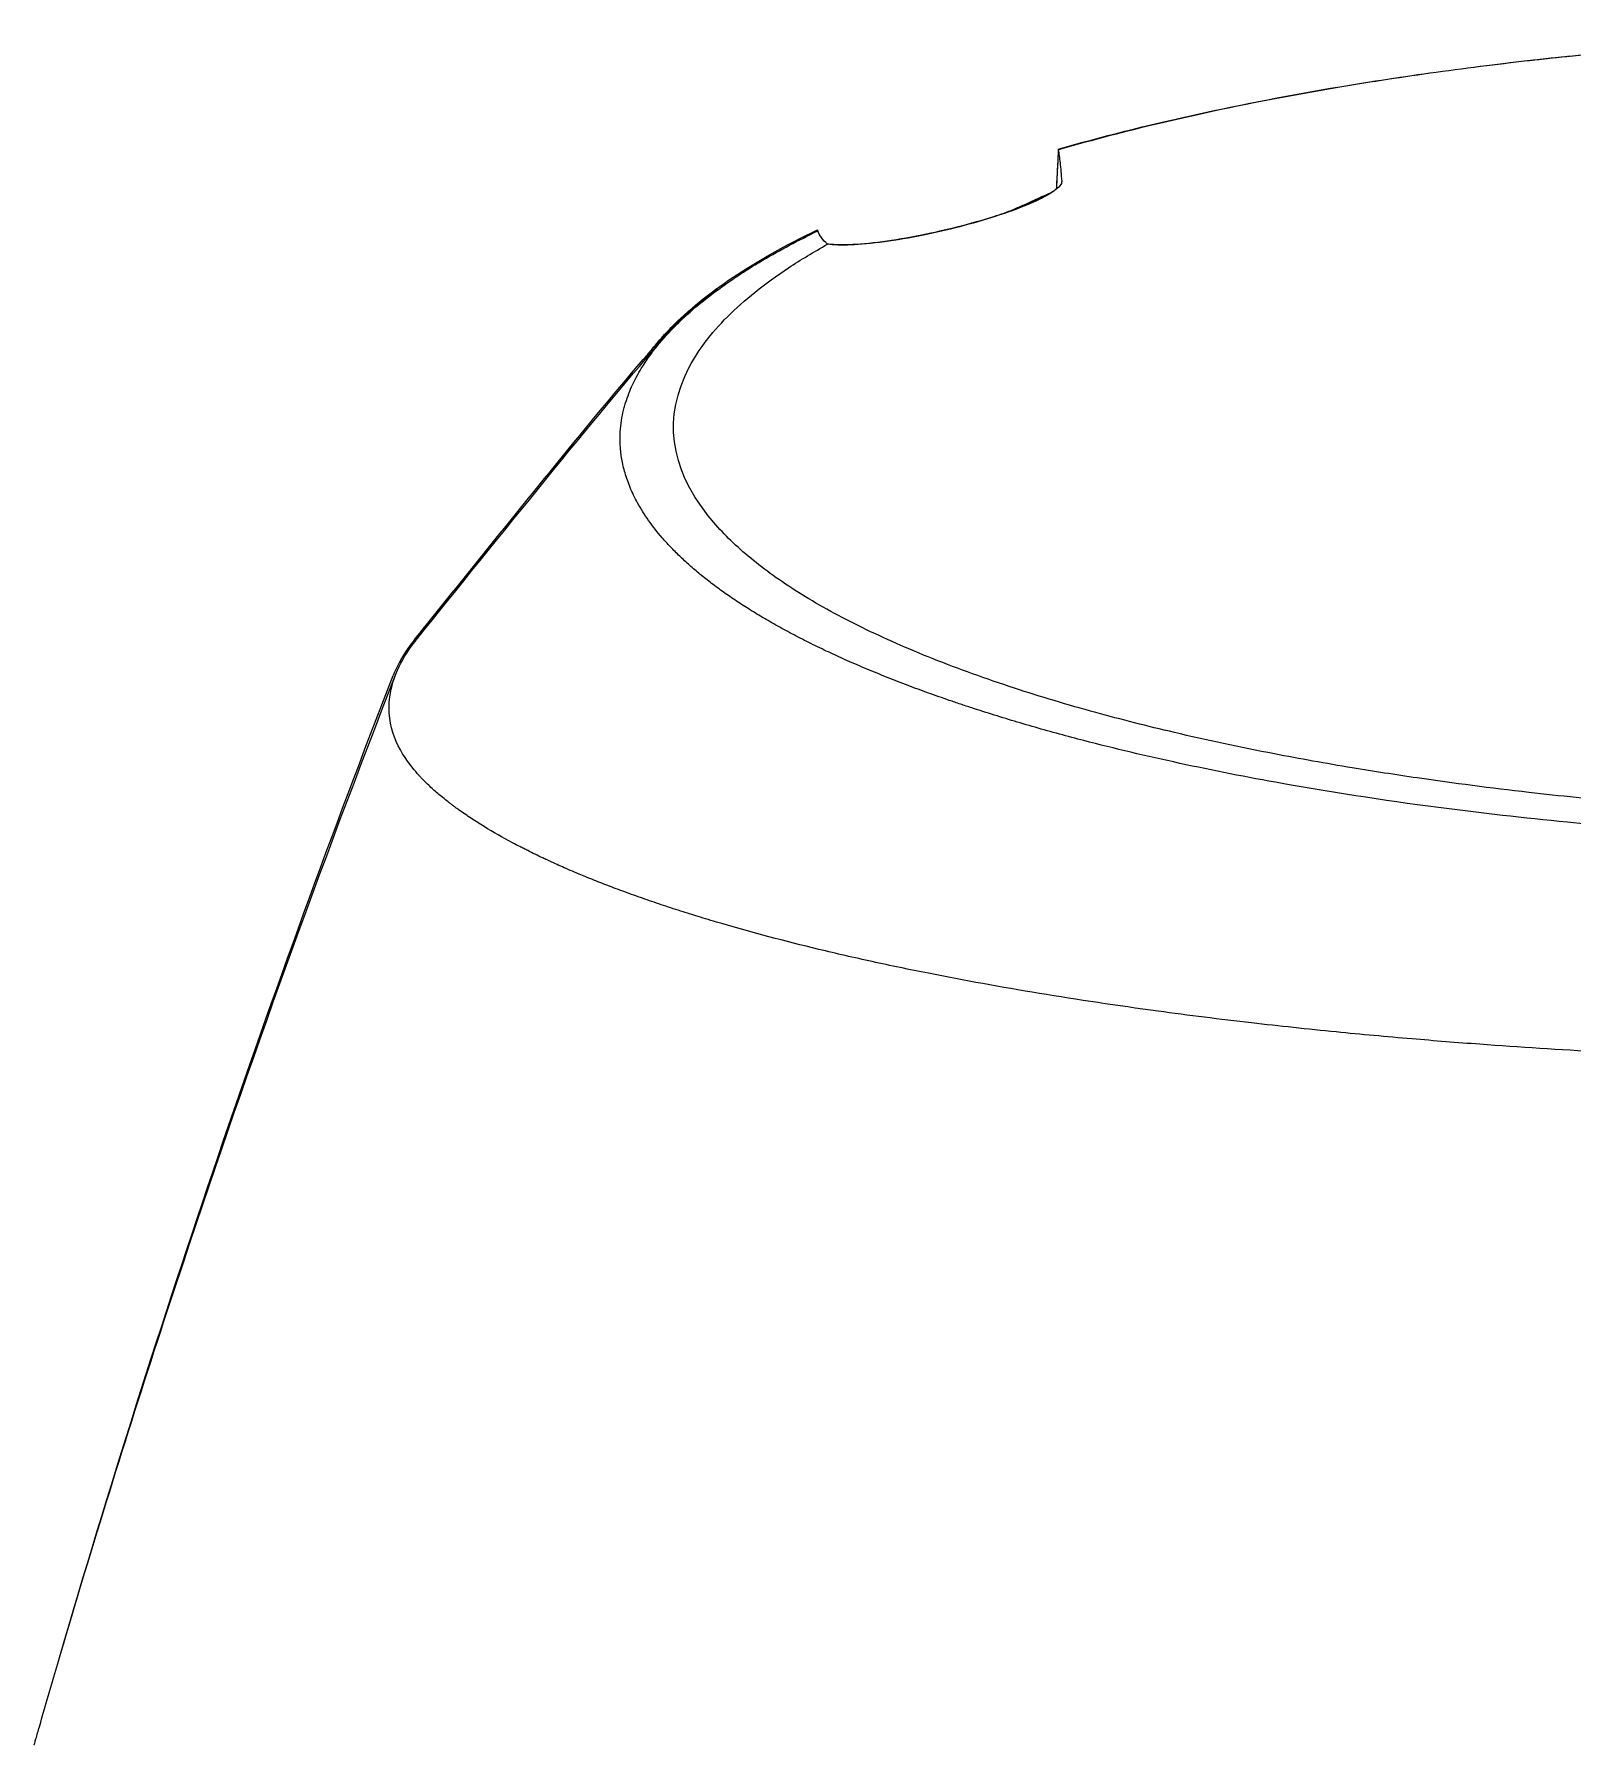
# Model space of a CAD drawing. Header units: millimetres. Extents: x 0 to 4378, y 0 to 2376.
# Drawn here: x 719 to 765.2, y 402.4 to 453.9 of the extents above; entities that cross this region are included whole.
import ezdxf

# ---------------------------------------------------------------- set-up
doc = ezdxf.new("R2010")
doc.units = ezdxf.units.MM
doc.header["$LTSCALE"] = 0.2

# ---------------------------------------------------------------- blocks, each defined once
blk = doc.blocks.new('A$C1c3fed7d')
for p, q in [((-27.344, 213.883), (-27.344, 213.906)), ((-42.535, 205.413), (-42.535, 205.414))]:
    blk.add_line(p, q)
for points in [[(-12.045, 217.675), (-8.119, 218.073), (-4.041, 218.333), (0, 218.331)], [(-34.694, 212.447), (-34.691, 212.436), (-34.688, 212.426), (-34.684, 212.415)], [(-39.657, 208.873), (-39.597, 208.943), (-39.537, 209.014), (-39.478, 209.084)], [(-42.535, 205.414), (-41.613, 206.546), (-40.701, 207.654), (-39.759, 208.745)], [(-39.657, 208.873), (-39.657, 208.872), (-39.658, 208.872), (-39.658, 208.871)], [(-46.414, 200.611), (-45.119, 202.223), (-43.83, 203.823), (-42.535, 205.413)], [(-46.81, 200.119), (-46.678, 200.283), (-46.546, 200.447), (-46.414, 200.611)], [(-57.492, 169.491), (-54.523, 179.662), (-51.09, 189.653), (-47.456, 199.036)]]:
    blk.add_open_spline(points, degree=3)
for points, knots in [([(-27.446, 214.875), (-26.147, 215.247), (-24.774, 215.593), (-21.938, 216.218), (-20.479, 216.5), (-18.026, 216.911), (-17.061, 217.058), (-15.577, 217.263), (-15.069, 217.33), (-14.097, 217.45), (-13.629, 217.505), (-12.267, 217.656), (-11.362, 217.746), (-9.966, 217.869), (-9.477, 217.909), (-8.987, 217.946)], [0.000001, 0.000001, 0.000001, 0.000001, 0.526911, 0.526911, 1.040053, 1.040053, 1.36277, 1.36277, 1.527774, 1.527774, 1.678311, 1.678311, 1.964147, 1.964147, 2.116837, 2.116837, 2.116837, 2.116837]), ([(-11.97, 217.675), (-12.841, 217.587), (-13.704, 217.49), (-15.066, 217.32), (-15.576, 217.253), (-17.065, 217.047), (-18.031, 216.899), (-20.485, 216.485), (-21.943, 216.202), (-24.779, 215.573), (-26.15, 215.227), (-27.446, 214.854)], [4.291702, 4.291702, 4.291702, 4.291702, 4.575177, 4.575177, 4.745351, 4.745351, 5.076735, 5.076735, 5.603058, 5.603058, 6.143683, 6.143683, 6.143683, 6.143683]), ([(-27.446, 214.875), (-27.457, 214.674), (-27.467, 214.472), (-27.488, 214.069), (-27.498, 213.868), (-27.508, 213.666)], [0.000001, 0.000001, 0.000001, 0.000001, 0.2015129, 0.2015129, 0.3981419, 0.3981419, 0.3981419, 0.3981419]), ([(-27.446, 214.854), (-27.456, 214.651), (-27.467, 214.446), (-27.488, 214.05), (-27.497, 213.859), (-27.507, 213.667)], [-0.4140682, -0.4140682, -0.4140682, -0.4140682, -0.2070417, -0.2070417, -0.0177682, -0.0177682, -0.0177682, -0.0177682]), ([(-27.446, 214.854), (-27.428, 214.747), (-27.411, 214.617), (-27.377, 214.302), (-27.36, 214.118), (-27.344, 213.906)], [0.000001, 0.000001, 0.000001, 0.000001, 0.4635259, 0.4635259, 0.9270517, 0.9270517, 0.9270517, 0.9270517]), ([(-27.344, 213.906), (-27.341, 213.867), (-27.359, 213.822), (-27.438, 213.724), (-27.495, 213.673), (-27.677, 213.542), (-27.818, 213.46), (-28.158, 213.293), (-28.346, 213.211), (-28.796, 213.034), (-29.058, 212.941), (-29.683, 212.739), (-30.043, 212.636), (-30.782, 212.445), (-31.147, 212.362), (-31.926, 212.203), (-32.324, 212.136), (-33.066, 212.035), (-33.404, 212.004), (-33.982, 211.979), (-34.218, 211.987), (-34.388, 212.014)], [-1.145302, -1.145302, -1.145302, -1.145302, -1.059492, -1.059492, -0.980714, -0.980714, -0.876445, -0.876445, -0.78525, -0.78525, -0.687795, -0.687795, -0.572652, -0.572652, -0.457465, -0.457465, -0.31641, -0.31641, -0.162715, -0.162715, -0.000001, -0.000001, -0.000001, -0.000001]), ([(-27.721, 213.536), (-27.671, 213.566), (-27.626, 213.595), (-27.557, 213.643), (-27.531, 213.663), (-27.507, 213.682)], [-0.20674601, -0.20674601, -0.20674601, -0.20674601, -0.16836589, -0.16836589, -0.14006783, -0.14006783, -0.14006783, -0.14006783]), ([(-27.638, 213.573), (-27.912, 213.452), (-28.192, 213.327), (-28.588, 213.147), (-28.694, 213.099), (-28.85, 213.027), (-28.9, 213.004), (-28.95, 212.981)], [0.0108947, 0.0108947, 0.0108947, 0.0108947, 0.1064133, 0.1064133, 0.1385866, 0.1385866, 0.1536683, 0.1536683, 0.1536683, 0.1536683]), ([(-28.768, 213.047), (-28.668, 213.093), (-28.568, 213.139), (-28.31, 213.256), (-28.15, 213.329), (-27.915, 213.434), (-27.839, 213.468), (-27.751, 213.506), (-27.739, 213.512), (-27.728, 213.517)], [0.2007508, 0.2007508, 0.2007508, 0.2007508, 0.20810007, 0.20810007, 0.21975647, 0.21975647, 0.22528495, 0.22528495, 0.22614504, 0.22614504, 0.22614504, 0.22614504]), ([(-34.415, 212.037), (-34.252, 212.008), (-34.022, 211.998), (-33.454, 212.018), (-33.12, 212.047), (-32.379, 212.145), (-31.98, 212.211), (-31.199, 212.367), (-30.832, 212.45), (-30.089, 212.639), (-29.725, 212.743), (-29.172, 212.919), (-28.974, 212.987), (-28.791, 213.054)], [-1.1492495, -1.1492495, -1.1492495, -1.1492495, -0.9869842, -0.9869842, -0.8327797, -0.8327797, -0.6907692, -0.6907692, -0.5752882, -0.5752882, -0.4600892, -0.4600892, -0.3891423, -0.3891423, -0.3891423, -0.3891423]), ([(-39.478, 209.084), (-39.358, 209.225), (-39.231, 209.364), (-38.081, 210.538), (-36.602, 211.532), (-34.694, 212.447)], [-1.228501, -1.228501, -1.228501, -1.228501, -1.083067, -1.083067, -0.000001, -0.000001, -0.000001, -0.000001]), ([(-36.324, 211.54), (-36.071, 211.689), (-35.808, 211.837), (-35.261, 212.129), (-34.977, 212.273), (-34.683, 212.416)], [0.000026, 0.000026, 0.000026, 0.000026, 0.1679092, 0.1679092, 0.336286, 0.336286, 0.336286, 0.336286]), ([(-34.7, 212.408), (-34.7, 212.409), (-34.7, 212.411), (-34.698, 212.424), (-34.696, 212.436), (-34.694, 212.447)], [-0.01609507, -0.01609507, -0.01609507, -0.01609507, -0.01433714, -0.01433714, -0.000001, -0.000001, -0.000001, -0.000001]), ([(-34.388, 212.014), (-34.463, 212.077), (-34.525, 212.143), (-34.624, 212.279), (-34.661, 212.347), (-34.683, 212.416)], [-0.1192454, -0.1192454, -0.1192454, -0.1192454, -0.0596227, -0.0596227, 0, 0, 0, 0]), ([(0.102, 194.741), (0.073, 194.741), (0.05, 194.741), (-0.001, 194.741), (-0.027, 194.741), (-0.104, 194.742), (-0.156, 194.742), (-0.311, 194.742), (-0.414, 194.742), (-0.728, 194.744), (-0.937, 194.746), (-1.592, 194.754), (-2.038, 194.762), (-3.597, 194.799), (-4.724, 194.843), (-7.384, 194.983), (-8.926, 195.093), (-11.398, 195.314), (-12.352, 195.411), (-14.431, 195.648), (-15.551, 195.794), (-17.307, 196.05), (-17.96, 196.151), (-19.399, 196.39), (-20.182, 196.531), (-21.981, 196.879), (-22.985, 197.093), (-24.768, 197.512), (-25.556, 197.712), (-27.169, 198.155), (-27.985, 198.4), (-29.629, 198.938), (-30.447, 199.232), (-31.974, 199.841), (-32.685, 200.153), (-34.002, 200.799), (-34.609, 201.131), (-35.701, 201.807), (-36.188, 202.149), (-37.052, 202.849), (-37.429, 203.206), (-39.032, 205.027), (-39.351, 206.539), (-38.529, 208.384), (-38.323, 208.728), (-37.68, 209.58), (-37.179, 210.084), (-36.257, 210.822), (-35.922, 211.065), (-35.195, 211.545), (-34.804, 211.782), (-34.388, 212.014)], [0.000001, 0.000001, 0.000001, 0.000001, 0.008819, 0.008819, 0.017845, 0.017845, 0.035907, 0.035907, 0.072142, 0.072142, 0.145603, 0.145603, 0.301293, 0.301293, 0.697737, 0.697737, 1.249707, 1.249707, 1.602664, 1.602664, 2.030274, 2.030274, 2.287608, 2.287608, 2.606643, 2.606643, 3.037233, 3.037233, 3.398935, 3.398935, 3.802667, 3.802667, 4.249499, 4.249499, 4.690315, 4.690315, 5.13136, 5.13136, 5.56388, 5.56388, 5.998967, 5.998967, 7.754061, 7.754061, 8.158838, 8.158838, 8.768034, 8.768034, 9.073949, 9.073949, 9.380631, 9.380631, 9.380631, 9.380631]), ([(0.102, 194.008), (-0.126, 194.008), (-0.76, 194.008), (-2.23, 194.031), (-2.812, 194.045), (-3.78, 194.075), (-4.167, 194.088), (-6.086, 194.165), (-7.621, 194.252), (-10.141, 194.438), (-11.142, 194.524), (-13.444, 194.748), (-14.738, 194.896), (-17.695, 195.283), (-19.335, 195.537), (-23.015, 196.203), (-25.007, 196.639), (-27.355, 197.256), (-27.846, 197.391), (-28.801, 197.668), (-29.264, 197.808), (-29.827, 197.988), (-29.938, 198.024), (-30.165, 198.099), (-30.28, 198.137), (-30.504, 198.212), (-30.615, 198.25), (-30.938, 198.361), (-31.148, 198.435), (-31.561, 198.584), (-31.765, 198.659), (-32.071, 198.776), (-32.177, 198.816), (-32.385, 198.897), (-32.488, 198.938), (-32.798, 199.061), (-33.003, 199.145), (-33.402, 199.313), (-33.598, 199.397), (-33.963, 199.559), (-34.132, 199.636), (-34.385, 199.754), (-34.468, 199.793), (-34.735, 199.921), (-34.909, 200.007), (-35.251, 200.181), (-35.419, 200.269), (-35.746, 200.444), (-35.904, 200.532), (-36.218, 200.71), (-36.361, 200.794), (-36.581, 200.927), (-36.658, 200.975), (-36.797, 201.062), (-36.86, 201.102), (-36.991, 201.186), (-37.059, 201.231), (-37.26, 201.365), (-37.389, 201.453), (-37.639, 201.631), (-37.759, 201.72), (-37.995, 201.9), (-38.109, 201.991), (-38.329, 202.171), (-38.435, 202.262), (-38.64, 202.444), (-38.738, 202.534), (-38.927, 202.716), (-39.025, 202.814), (-39.161, 202.958), (-39.203, 203.004), (-39.282, 203.09), (-39.321, 203.135), (-39.659, 203.525), (-39.907, 203.876), (-40.187, 204.384), (-40.262, 204.539), (-40.387, 204.841), (-40.439, 204.987), (-40.521, 205.271), (-40.553, 205.408), (-40.588, 205.609), (-40.597, 205.674), (-40.613, 205.802), (-40.618, 205.864), (-40.626, 205.987), (-40.629, 206.047), (-40.631, 206.225), (-40.626, 206.344), (-40.607, 206.569), (-40.593, 206.679), (-40.555, 206.893), (-40.531, 206.997), (-40.491, 207.147), (-40.477, 207.195), (-40.433, 207.337), (-40.401, 207.43), (-40.331, 207.609), (-40.294, 207.696), (-40.178, 207.946), (-40.091, 208.109), (-39.821, 208.556), (-39.615, 208.837), (-39.015, 209.536), (-38.58, 209.949), (-37.815, 210.556), (-37.542, 210.756), (-37.105, 211.053), (-36.955, 211.151), (-36.723, 211.298), (-36.645, 211.347), (-36.526, 211.419), (-36.486, 211.444), (-36.425, 211.48), (-36.405, 211.492), (-36.364, 211.516), (-36.344, 211.528), (-36.324, 211.54)], [0.000002, 0.000002, 0.000002, 0.000002, 0.068396, 0.068396, 0.113225, 0.113225, 0.143068, 0.143068, 0.261804, 0.261804, 0.340398, 0.340398, 0.445112, 0.445112, 0.58476, 0.58476, 0.770646, 0.770646, 0.820914, 0.820914, 0.870505, 0.870505, 0.882769, 0.882769, 0.895757, 0.895757, 0.908699, 0.908699, 0.933689, 0.933689, 0.958342, 0.958342, 0.971541, 0.971541, 0.985008, 0.985008, 1.012116, 1.012116, 1.039467, 1.039467, 1.064342, 1.064342, 1.077017, 1.077017, 1.103525, 1.103525, 1.129763, 1.129763, 1.156376, 1.156376, 1.183318, 1.183318, 1.195097, 1.195097, 1.205034, 1.205034, 1.215755, 1.215755, 1.236325, 1.236325, 1.256757, 1.256757, 1.277456, 1.277456, 1.298369, 1.298369, 1.31914, 1.31914, 1.338917, 1.338917, 1.348349, 1.348349, 1.358318, 1.358318, 1.436393, 1.436393, 1.470506, 1.470506, 1.502489, 1.502489, 1.53257, 1.53257, 1.546517, 1.546517, 1.559977, 1.559977, 1.573067, 1.573067, 1.598315, 1.598315, 1.621947, 1.621947, 1.64382, 1.64382, 1.654133, 1.654133, 1.674222, 1.674222, 1.692702, 1.692702, 1.72678, 1.72678, 1.786154, 1.786154, 1.875164, 1.875164, 1.919672, 1.919672, 1.941935, 1.941935, 1.953066, 1.953066, 1.958631, 1.958631, 1.961414, 1.961414, 1.964192, 1.964192, 1.964192, 1.964192]), ([(-37.678, 210.653), (-38.254, 210.24), (-38.757, 209.817), (-39.354, 209.216), (-39.511, 209.045), (-39.657, 208.873)], [0.07417478, 0.07417478, 0.07417478, 0.07417478, 0.12501159, 0.12501159, 0.14513093, 0.14513093, 0.14513093, 0.14513093]), ([(-38.961, 209.563), (-38.981, 209.544), (-39.001, 209.526), (-39.026, 209.502), (-39.033, 209.496), (-39.045, 209.485), (-39.048, 209.483), (-39.096, 209.437), (-39.142, 209.393), (-39.234, 209.304), (-39.279, 209.26), (-39.334, 209.204), (-39.343, 209.195), (-39.361, 209.177), (-39.368, 209.169), (-39.463, 209.072), (-39.55, 208.98), (-39.639, 208.881), (-39.642, 208.878), (-39.683, 208.832), (-39.721, 208.789), (-39.759, 208.745)], [-0.88067998, -0.88067998, -0.88067998, -0.88067998, -0.87687224, -0.87687224, -0.87545939, -0.87545939, -0.875, -0.875, -0.86865984, -0.86865984, -0.86255484, -0.86255484, -0.86125389, -0.86125389, -0.86022228, -0.86022228, -0.84833725, -0.84833725, -0.84791713, -0.84791713, -0.84258352, -0.84258352, -0.84258352, -0.84258352]), ([(-46.738, 200.137), (-44.344, 203.114), (-41.222, 207.002), (-39.537, 208.932), (-39.531, 208.939), (-39.454, 209.027), (-39.381, 209.111), (-39.308, 209.194)], [0, 0, 0, 0, 1.185887, 1.185887, 1.188088, 1.188088, 1.222432, 1.222432, 1.222432, 1.222432]), ([(-39.846, 208.648), (-39.846, 208.649), (-39.845, 208.649), (-39.844, 208.651), (-39.843, 208.651), (-39.841, 208.654), (-39.839, 208.657), (-39.831, 208.666), (-39.825, 208.673), (-39.803, 208.7), (-39.785, 208.72), (-39.75, 208.763), (-39.731, 208.785), (-39.704, 208.818), (-39.694, 208.828), (-39.68, 208.845), (-39.676, 208.85), (-39.669, 208.859), (-39.667, 208.861), (-39.664, 208.865), (-39.663, 208.865), (-39.662, 208.866), (-39.662, 208.867), (-39.662, 208.867), (-39.661, 208.868), (-39.661, 208.868), (-39.661, 208.869), (-39.66, 208.869), (-39.659, 208.87), (-39.659, 208.871), (-39.659, 208.871), (-39.658, 208.871)], [0, 0, 0, 0, 0.00028619, 0.00028619, 0.00059991, 0.00059991, 0.00154105, 0.00154105, 0.00436447, 0.00436447, 0.01283474, 0.01283474, 0.02193196, 0.02193196, 0.02648064, 0.02648064, 0.02875505, 0.02875505, 0.02989231, 0.02989231, 0.03017664, 0.03017664, 0.03028354, 0.03028354, 0.03046748, 0.03046748, 0.03064669, 0.03064669, 0.03107253, 0.03107253, 0.03120083, 0.03120083, 0.03120083, 0.03120083]), ([(-42.535, 205.414), (-42.518, 205.434), (-42.501, 205.454), (-42.484, 205.475), (-42.46, 205.504), (-42.436, 205.533), (-42.411, 205.562), (-42.389, 205.588), (-42.366, 205.614), (-42.343, 205.64), (-42.326, 205.659), (-42.309, 205.678), (-42.292, 205.697), (-42.289, 205.7), (-42.286, 205.703), (-42.283, 205.707), (-42.255, 205.738), (-42.227, 205.769), (-42.198, 205.8), (-42.148, 205.854), (-42.096, 205.908), (-42.043, 205.962), (-42.032, 205.974), (-42.021, 205.985), (-42.01, 205.996), (-42.002, 206.004), (-41.995, 206.012), (-41.987, 206.02)], [7.8343085, 7.8343085, 7.8343085, 7.8343085, 7.8568697, 7.8568697, 7.8568697, 7.889102, 7.889102, 7.889102, 7.918277, 7.918277, 7.918277, 7.939418, 7.939418, 7.939418, 7.9429624, 7.9429624, 7.9429624, 7.9777685, 7.9777685, 7.9777685, 8.038117, 8.038117, 8.038117, 8.0507033, 8.0507033, 8.0507033, 8.05964, 8.05964, 8.05964, 8.05964]), ([(-46.316, 200.662), (-46.592, 200.39), (-46.824, 200.12), (-47.203, 199.578), (-47.35, 199.307), (-47.456, 199.036)], [0.1157966, 0.1157966, 0.1157966, 0.1157966, 0.12560563, 0.12560563, 0.13524511, 0.13524511, 0.13524511, 0.13524511]), ([(0.102, 187.408), (0.079, 187.408), (0.037, 187.408), (-0.055, 187.408), (-0.095, 187.408), (-0.213, 187.408), (-0.292, 187.408), (-0.528, 187.409), (-0.685, 187.409), (-1.158, 187.411), (-1.473, 187.413), (-2.418, 187.421), (-3.047, 187.43), (-4.931, 187.463), (-6.184, 187.497), (-9.917, 187.631), (-12.376, 187.764), (-15.453, 187.99), (-16.132, 188.044), (-17.574, 188.167), (-18.333, 188.236), (-19.949, 188.396), (-20.798, 188.487), (-22.587, 188.694), (-23.526, 188.811), (-26.898, 189.268), (-29.213, 189.65), (-31.93, 190.189), (-32.492, 190.306), (-33.59, 190.547), (-34.125, 190.67), (-35.677, 191.044), (-36.653, 191.303), (-37.789, 191.635), (-38.003, 191.699), (-38.391, 191.818), (-38.563, 191.871), (-38.931, 191.988), (-39.128, 192.052), (-39.418, 192.149), (-39.513, 192.181), (-39.696, 192.243), (-39.789, 192.275), (-39.975, 192.34), (-40.065, 192.371), (-40.243, 192.435), (-40.332, 192.467), (-40.508, 192.531), (-40.596, 192.563), (-40.85, 192.658), (-41.016, 192.722), (-41.252, 192.814), (-41.336, 192.847), (-41.499, 192.913), (-41.579, 192.945), (-41.724, 193.004), (-41.796, 193.033), (-42.041, 193.135), (-42.221, 193.215), (-42.433, 193.308), (-42.501, 193.338), (-42.658, 193.408), (-42.741, 193.447), (-42.872, 193.508), (-42.915, 193.528), (-43.11, 193.62), (-43.265, 193.696), (-43.449, 193.788), (-43.488, 193.807), (-43.566, 193.847), (-43.604, 193.867), (-43.718, 193.926), (-43.794, 193.966), (-44.163, 194.162), (-44.446, 194.324), (-44.849, 194.571), (-44.978, 194.653), (-45.167, 194.777), (-45.229, 194.819), (-45.351, 194.903), (-45.411, 194.945), (-45.499, 195.007), (-45.529, 195.029), (-45.586, 195.07), (-45.614, 195.091), (-45.669, 195.132), (-45.695, 195.151), (-45.749, 195.192), (-45.776, 195.213), (-45.917, 195.322), (-46.015, 195.402), (-46.208, 195.568), (-46.299, 195.65), (-46.43, 195.774), (-46.472, 195.816), (-46.551, 195.896), (-46.591, 195.937), (-46.647, 195.998), (-46.665, 196.017), (-46.749, 196.11), (-46.812, 196.185), (-47.292, 196.785), (-47.676, 197.488), (-47.516, 198.699), (-47.421, 199.004), (-47.143, 199.574), (-46.974, 199.839), (-46.756, 200.115), (-46.747, 200.126), (-46.738, 200.137)], [0.000001, 0.000001, 0.000001, 0.000001, 0.007145, 0.007145, 0.012487, 0.012487, 0.023172, 0.023172, 0.044526, 0.044526, 0.087152, 0.087152, 0.172519, 0.172519, 0.343296, 0.343296, 0.684832, 0.684832, 0.782442, 0.782442, 0.893925, 0.893925, 1.020792, 1.020792, 1.165754, 1.165754, 1.5523, 1.5523, 1.656, 1.656, 1.759472, 1.759472, 1.962548, 1.962548, 2.010788, 2.010788, 2.051037, 2.051037, 2.098595, 2.098595, 2.121977, 2.121977, 2.144106, 2.144106, 2.165078, 2.165078, 2.185897, 2.185897, 2.206927, 2.206927, 2.249257, 2.249257, 2.267476, 2.267476, 2.284385, 2.284385, 2.298691, 2.298691, 2.334972, 2.334972, 2.351514, 2.351514, 2.372635, 2.372635, 2.384046, 2.384046, 2.433545, 2.433545, 2.447203, 2.447203, 2.460457, 2.460457, 2.48758, 2.48758, 2.604591, 2.604591, 2.662837, 2.662837, 2.692059, 2.692059, 2.721315, 2.721315, 2.736067, 2.736067, 2.75119, 2.75119, 2.765744, 2.765744, 2.781644, 2.781644, 2.845833, 2.845833, 2.904565, 2.904565, 2.933488, 2.933488, 2.964036, 2.964036, 2.978504, 2.978504, 3.032725, 3.032725, 3.464483, 3.464483, 3.610423, 3.610423, 3.738069, 3.738069, 3.743595, 3.743595, 3.743595, 3.743595]), ([(-58.253, 166.862), (-58.252, 166.866), (-58.251, 166.871), (-58.246, 166.889), (-58.242, 166.902), (-58.226, 166.956), (-58.215, 166.997), (-58.168, 167.159), (-58.134, 167.28), (-57.994, 167.766), (-57.889, 168.13), (-57.467, 169.583), (-57.145, 170.67), (-55.839, 175.003), (-54.818, 178.221), (-51.762, 187.403), (-49.628, 193.29), (-47.383, 199.056)], [0, 0, 0, 0, 0.001443, 0.001443, 0.005773, 0.005773, 0.018764, 0.018764, 0.057734, 0.057734, 0.174647, 0.174647, 0.525396, 0.525396, 1.5779, 1.5779, 3.559106, 3.559106, 3.559106, 3.559106])]:
    blk.add_open_spline(points, degree=3, knots=knots)

msp = doc.modelspace()

# ---------------------------------------------------------------- block references
msp.add_blockref('A$C1c3fed7d', (777.219, 235.518))

doc.saveas('drawing.dxf')
